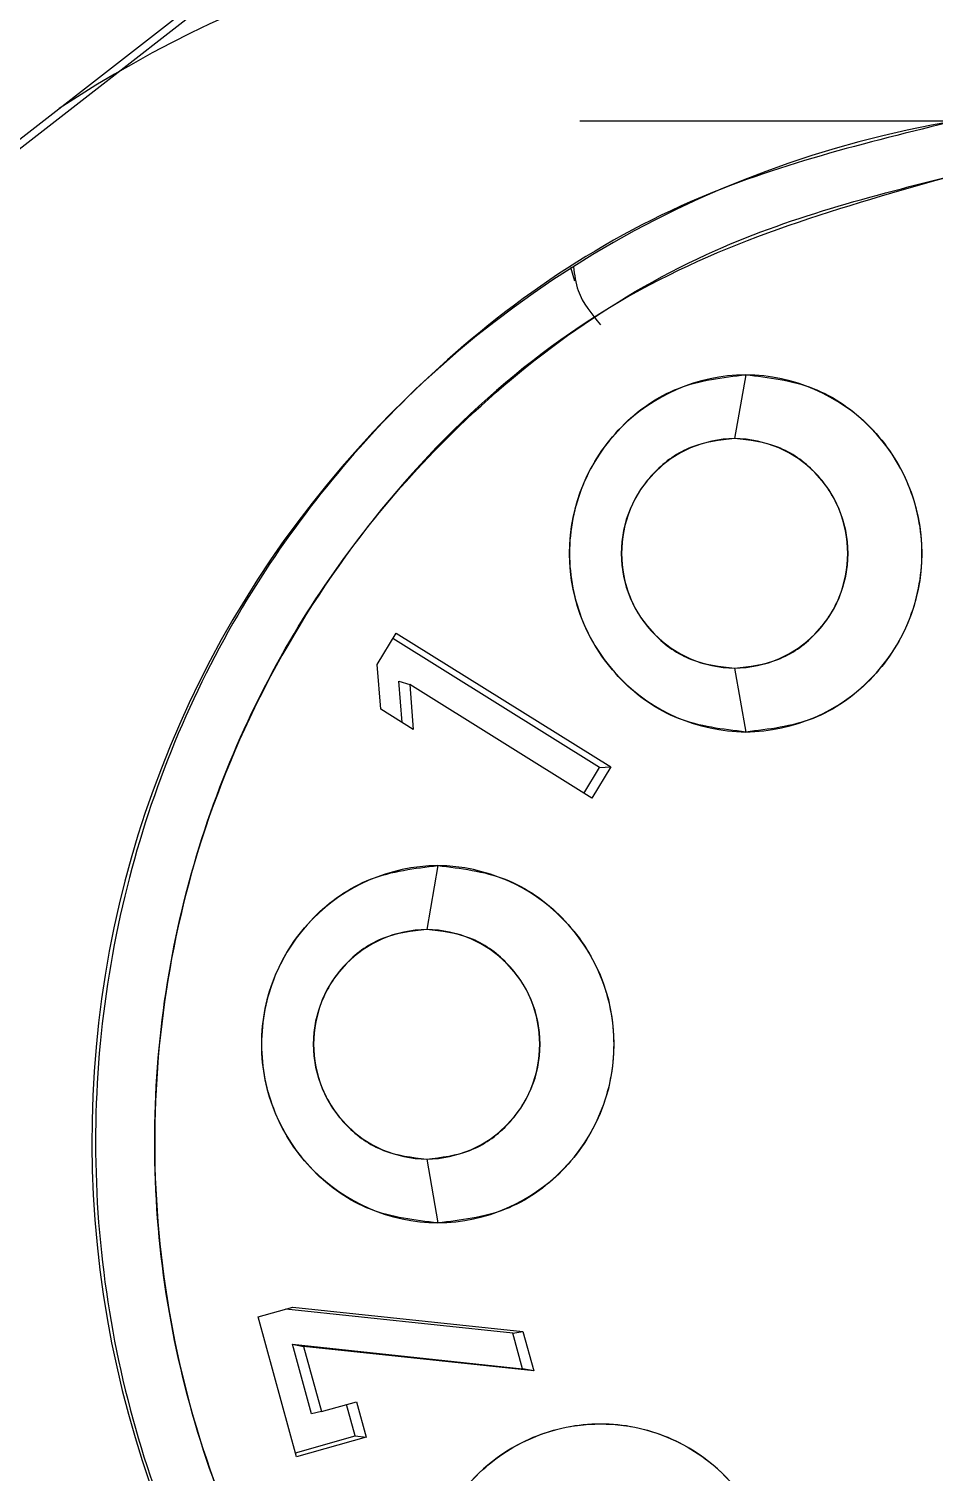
# Model space of a CAD drawing. Header units: millimetres. Extents: x 10 to 584, y 10 to 410.
# Drawn here: x 259.9506 to 260.1871, y 78.8404 to 79.2174 of the extents above; entities that cross this region are included whole.
import ezdxf

# ---------------------------------------------------------------- set-up
doc = ezdxf.new("R2010")
doc.units = ezdxf.units.MM

msp = doc.modelspace()

# ---------------------------------------------------------------- linework, layer by layer
at = {"color": 7, "linetype": 'Continuous', "lineweight": 25}
for p, q in [((260.0945325031055, 79.19341825034749), (260.1928602987699, 79.19341825034749)), ((260.0931933854195, 79.15150029049846), (260.0921582514219, 79.1550964373999)), ((260.1378750139646, 79.1270743070695), (260.1349802150501, 79.11040884839029)), ((260.0416194731169, 79.05142011827759), (260.0465726190977, 79.05959787554077)), ((260.0996545289132, 79.02445100333821), (260.045698417641, 79.05815146949423)), ((260.0465726190977, 79.05959787554077), (260.1026009851865, 79.02460200177165)), ((260.0425016218596, 79.03969389782878), (260.0416194731169, 79.05142011827759)), ((260.1349802150501, 79.05040683931641), (260.1378750139646, 79.03374138063721)), ((260.0472680066201, 79.04699745363524), (260.0501111481759, 79.04611927853557)), ((260.0481044584685, 79.03619709200196), (260.0472680066201, 79.04699745363524)), ((260.0501111481759, 79.04611927853557), (260.051019125598, 79.03437716351482)), ((260.0976458523843, 79.01642821815146), (260.0501111481759, 79.04611927853557)), ((260.051019125598, 79.03437716351482), (260.0425016218596, 79.03969389782878)), ((260.0955755843891, 79.01771965212158), (260.0996545289132, 79.02445100333821)), ((260.1026009851865, 79.02460200177165), (260.0976458523843, 79.01642821815146)), ((260.0996545289132, 79.02445100333821), (260.1026009851865, 79.02460200177165)), ((260.0574166908038, 78.99883292701375), (260.0545238787108, 78.98216746833455)), ((260.0545238787108, 78.92216545926065), (260.0574166908038, 78.90550000058147)), ((260.0104859803292, 78.88093096600504), (260.0195518467995, 78.88350588665935)), ((260.0205273761524, 78.8444052396867), (260.0104859803292, 78.88093096600504)), ((260.0770047638985, 78.87670300986898), (260.0177239710264, 78.8829853394283)), ((260.0195518467995, 78.88350588665935), (260.0796790256275, 78.87713613695435)), ((260.0770047638985, 78.87670300986898), (260.0796790256275, 78.87713613695435)), ((260.0796790256275, 78.87713613695435), (260.0825082594328, 78.86681658612224)), ((260.0244235330992, 78.85561488654746), (260.0194306506885, 78.87377840863199)), ((260.0194306506885, 78.87377840863199), (260.0223691596759, 78.87324196682901)), ((260.0194306506885, 78.87377840863199), (260.0795717372669, 78.86735302792522)), ((260.0223691596759, 78.87324196682901), (260.0270560715767, 78.85618709113729)), ((260.0825082594328, 78.86681658612224), (260.0223691596759, 78.87324196682901)), ((260.0795717372669, 78.86735302792522), (260.0770047638985, 78.87670300986898)), ((260.0825082594328, 78.86681658612224), (260.0795717372669, 78.86735302792522)), ((260.0270560715767, 78.85618709113729), (260.0361755822274, 78.85876201179158)), ((260.0361755822274, 78.85876201179158), (260.0387127532733, 78.84955508099529)), ((260.0270560715767, 78.85618709113729), (260.0244235330992, 78.85561488654746)), ((260.0358318621091, 78.84988091972005), (260.0335867538226, 78.85803086148233)), ((260.0202373002144, 78.8454622287207), (260.0358318621091, 78.84988091972005)), ((260.0387127532733, 78.84955508099529), (260.0205273761524, 78.8444052396867)), ((260.0358318621091, 78.84988091972005), (260.0387127532733, 78.84955508099529))]:
    msp.add_line(p, q, dxfattribs=at)
at = {"color": 7, "linetype": 'Continuous', "lineweight": 25, "flags": 128}
for points in [[(260.3778572215808, 79.24306097215943), (260.4523769353005, 79.18499810086223), (260.5095576578551, 79.10933199114136), (260.5455012454761, 79.02121248430542), (260.5577619209064, 78.92665170219075), (260.5455012454761, 78.8320909200761), (260.5095576578551, 78.74397141324016), (260.4523769353005, 78.6683013298763), (260.3778572215808, 78.6102424322221), (260.2910788192523, 78.57374054776164), (260.1979545090767, 78.56129112428955), (260.1048282120797, 78.57374054776164), (260.0180498097512, 78.6102424322221), (259.9435300960315, 78.6683013298763), (259.8863513602985, 78.74397141324016), (259.850405785856, 78.8320909200761), (259.8381451104256, 78.92665170219075), (259.850405785856, 79.02121248430542), (259.8863513602985, 79.10933199114136), (259.9435300960315, 79.18499810086223), (260.0180498097512, 79.24306097215943)], [(260.3768598371915, 79.24130859560302), (260.4509662920408, 79.18356758938762), (260.5078291231566, 79.10831871218018), (260.5435760154498, 79.0206879634314), (260.5557671521279, 78.92665170219075), (260.5435760154498, 78.83261146730713), (260.5078291231566, 78.74498469220134), (260.4509662920408, 78.6697358149939), (260.3768598371915, 78.61199480877848), (260.2905622456643, 78.57569955375325), (260.1979545090767, 78.56331768221192), (260.1053447856677, 78.57569955375325), (260.0190471941405, 78.61199480877848), (259.9449407392912, 78.6697358149939), (259.8880779081755, 78.74498469220134), (259.8523330027037, 78.83261146730713), (259.8401398792041, 78.92665170219075), (259.8523330027037, 79.0206879634314), (259.8880779081755, 79.10831871218018), (259.9449407392912, 79.18356758938762), (260.0190471941405, 79.24130859560302)]]:
    msp.add_lwpolyline(points, dxfattribs=at)
at = {"color": 7, "linetype": 'Continuous', "lineweight": 25}
for centre, radius, start, end in [((260.1256071232671, 78.92664971536927), 0.4666957696113955, 90.64039350661352, 269.3596064933873), ((260.1307245114995, 78.93547481079966), 0.3128217740603523, 58.22969210317714, 123.4160194548607), ((260.2372669472913, 78.92686069558466), 0.2702311611084904, 99.45822084130717, 269.2844368645867), ((260.1384510373505, 79.08040784385337), 0.04667001812776486, 90.70718950283135, 269.2928104971695), ((260.1372989905788, 79.08040784385337), 0.04667001812776416, 270.7071895027624, 89.29281049723842), ((260.1353521312384, 79.08040784385335), 0.03000330973204036, 90.71024743169599, 269.2897525683048), ((260.1346096441181, 79.08040784385335), 0.03000329308661287, 270.7076786605838, 89.29232133941696), ((260.0579927141898, 78.95216646379761), 0.04667001812775065, 90.70718950283157, 269.2928104971692), ((260.0568426851341, 78.95216646379761), 0.04666999326775507, 270.704712583311, 89.2952874166898), ((260.0548944496427, 78.95216646379761), 0.03000329308662708, 90.70767866058304, 269.2923213394181), ((260.0541519625223, 78.9521664637976), 0.03000330973205598, 270.7102474319139, 89.28975256808728), ((260.0999465916726, 78.80693981670227), 0.04596065705518017, 359.293999983573, 180.7060000164286)]:
    msp.add_arc(centre, radius, start, end, dxfattribs=at)
at = {"color": 59, "linetype": 'Continuous', "lineweight": 25}
msp.add_arc((260.125207801326, 78.93285618746555), 0.3572381275454959, 30.04462878085783, 84.04998265381379, dxfattribs=at)
msp.add_open_spline([(260.4110093250049, 79.12623586839966), (260.4037490538497, 79.1377344634625), (260.3832877289582, 79.17014048306554), (260.3227063328953, 79.22366412609684), (260.2330041111373, 79.27233697720489), (260.15809586107, 79.27856805336009), (260.1250222657296, 79.28131920681926)], degree=3, knots=[0, 0, 0, 0, 0.1193103679784733, 0.3362475243658093, 0.7069390785987065, 1, 1, 1, 1], dxfattribs=at)
at = {"color": 7, "linetype": 'Continuous', "lineweight": 25}
for points, knots in [([(260.1928602987699, 79.19341825034749), (260.1692014979542, 79.18766455520826), (260.1164553535872, 79.17483697206818), (260.0510406947717, 79.128119899431), (260.0009918057021, 79.06432922629496), (259.9713913813903, 78.99064537228087), (259.9643711976031, 78.9078704501294), (259.9824579198281, 78.82684530774642), (260.0217000947516, 78.7579593286328), (260.0805569386598, 78.7010194383306), (260.1534075388565, 78.66337294884745), (260.2090490586725, 78.65872558478254), (260.2338921362334, 78.65665060864421)], [0, 0, 0, 0, 0.09170984482729919, 0.2044626332845453, 0.2949666585319984, 0.3936636016898417, 0.4970293138464911, 0.6003946596412386, 0.6990888292772413, 0.78959366400815, 0.9060568269589012, 1, 1, 1, 1]), ([(260.1951749458087, 79.17991183784139), (260.1658554662698, 79.1717415130394), (260.1050612434365, 79.15480026597614), (260.0320685090291, 79.08818006491677), (259.9880178825518, 79.00084089740783), (259.9788229086898, 78.90529415769159), (260.0031718400524, 78.81253170548304), (260.0606027502907, 78.73361594362736), (260.1432737697543, 78.67990463116354), (260.2059719080656, 78.67321317994177), (260.2362087700936, 78.66998615450196)], [0, 0, 0, 0, 0.120567383832291, 0.24999763005375, 0.3794355335361614, 0.5000018328461923, 0.6205662202978494, 0.7499981652405419, 0.879433884514512, 1, 1, 1, 1]), ([(260.2362087700936, 78.66998615450196), (260.2125924866742, 78.67195889513094), (260.1596987594738, 78.67637727048724), (260.0904443159878, 78.71216205946), (260.0344922679474, 78.76629037116567), (259.9971903186661, 78.8317762613228), (259.9799941038582, 78.90879963590223), (259.9866686680611, 78.98748636945848), (260.0148084829731, 79.05752909873567), (260.0621272719659, 79.11783623511786), (260.1235892897565, 79.1619512376644), (260.1729771845782, 79.17434249425676), (260.1951749458087, 79.1799118378414)], [0, 0, 0, 0, 0.09419763110709331, 0.21097577947518, 0.3017258064036058, 0.4006905463444179, 0.504332602647824, 0.6079786749223721, 0.7069393752704514, 0.7976892133697576, 0.9090698934995151, 1, 1, 1, 1]), ([(260.0928814544452, 79.15530704047812), (260.093149459423, 79.15315880365554), (260.0938665007843, 79.14741124378436), (260.0976174710765, 79.1429398121256), (260.0999664598875, 79.14013964520426)], [0, 0, 0, 0, 0.3737650186713773, 1, 1, 1, 1]), ([(260.1378750139646, 79.03374138063721), (260.1318598357105, 79.03444277537177), (260.1198295780337, 79.03584555331675), (260.1045330861362, 79.04663923834504), (260.0943084732878, 79.06206260909076), (260.0907226004218, 79.08040784385334), (260.0943084732878, 79.09875307861597), (260.1045330861362, 79.11417644936165), (260.1198295780337, 79.12497013438995), (260.1318598357105, 79.12637291233493), (260.1378750139646, 79.1270743070695)], [0, 0, 0, 0, 0.1250020630052593, 0.2500020721821861, 0.3750081506592151, 0.5, 0.624991849340785, 0.7499979278178139, 0.8749979369947407, 1, 1, 1, 1]), ([(260.1378750139646, 79.1270743070695), (260.1438901278603, 79.12637287803886), (260.155920256821, 79.12497003150233), (260.1712173828208, 79.1141770946424), (260.1814383484794, 79.09875213626145), (260.1850290830282, 79.08040784385337), (260.1814383484794, 79.06206355144525), (260.1712173828208, 79.0466385930643), (260.155920256821, 79.03584565620437), (260.1438901278603, 79.03444280966785), (260.1378750139646, 79.03374138063721)], [0, 0, 0, 0, 0.1250033804817932, 0.2500047071136072, 0.3750039820941963, 0.5, 0.6249960179058038, 0.7499952928863929, 0.874996619518207, 1, 1, 1, 1]), ([(260.1349802150501, 79.1104088483903), (260.131113670744, 79.10995751245957), (260.123380148215, 79.10905478994769), (260.1135478564713, 79.10211511565925), (260.1069742935593, 79.09220104331739), (260.1046669039801, 79.08040763086443), (260.1069754124572, 79.06861438685654), (260.1135452729959, 79.0586964354812), (260.1233815872112, 79.05176174789756), (260.1311139073237, 79.05085848701032), (260.1349802150501, 79.05040683931641)], [0, 0, 0, 0, 0.1249936541073426, 0.2500013354262722, 0.3749988791364003, 0.4999941467232926, 0.6249894143101847, 0.7500222398327913, 0.8750063458926575, 1, 1, 1, 1]), ([(260.1349802150501, 79.05040683931641), (260.1388471746604, 79.05085840830787), (260.1465801646497, 79.0517614377787), (260.1564173865332, 79.0586958759534), (260.1629845871806, 79.06861503790698), (260.1652937770535, 79.08040763090256), (260.1629857061184, 79.0922003919987), (260.1564148031972, 79.10211567560144), (260.1465816037688, 79.10905510023257), (260.1388474112928, 79.10995759122478), (260.1349802150501, 79.11040884839029)], [0, 0, 0, 0, 0.1250119255844888, 0.2499938107713027, 0.3750128082953351, 0.500005854810843, 0.6249989013263509, 0.7499826143885485, 0.8749880744155112, 1, 1, 1, 1]), ([(260.0574166908038, 78.90550000058147), (260.0514015769082, 78.9062014296121), (260.0393714479475, 78.90760427614863), (260.0240743219477, 78.91839721300856), (260.0138533562891, 78.93382217138951), (260.0102626217403, 78.95216646379761), (260.0138533562891, 78.9705107562057), (260.0240743219477, 78.98593571458665), (260.0393714479475, 78.99672865144659), (260.0514015769082, 78.99813149798314), (260.0574166908038, 78.99883292701375)], [0, 0, 0, 0, 0.1250033804817932, 0.2500047071136072, 0.3750039820941963, 0.5, 0.6249960179058038, 0.7499952928863929, 0.874996619518207, 1, 1, 1, 1]), ([(260.0574166908038, 78.99883292701375), (260.0634317210137, 78.99813137286668), (260.0754622200216, 78.99672821341844), (260.0907609342026, 78.98593644380956), (260.1009819572493, 78.97051068875533), (260.1045727741339, 78.9521664637976), (260.1009819572493, 78.93382223883987), (260.0907609342026, 78.91839648378568), (260.0754622200216, 78.90760471417674), (260.0634317210137, 78.90620155472853), (260.0574166908038, 78.90550000058147)], [0, 0, 0, 0, 0.1250005883390758, 0.2500102911428847, 0.3750067740724591, 0.5, 0.6249932259275409, 0.7499897088571152, 0.8749994116609241, 1, 1, 1, 1]), ([(260.0545238787108, 78.98216746833455), (260.0506566824679, 78.98171621116903), (260.042922489992, 78.98081372017684), (260.0330892905636, 78.97387429554568), (260.0265183876423, 78.96395901194295), (260.0242103167073, 78.95216625084682), (260.0265195065802, 78.94037365785125), (260.0330867072275, 78.93045449589765), (260.0429239291112, 78.92352005772295), (260.0506569191004, 78.92261702825213), (260.0545238787108, 78.92216545926065)], [0, 0, 0, 0, 0.1250119255844888, 0.2500173856114515, 0.3750010986736491, 0.499994145189157, 0.624987191704665, 0.7500061892286973, 0.8749880744155112, 1, 1, 1, 1]), ([(260.0545238787108, 78.92216545926067), (260.0583901864372, 78.92261710695459), (260.0661225065496, 78.92352036784182), (260.0759588207649, 78.93045505542544), (260.0825286813036, 78.94037300680078), (260.0848371897807, 78.95216625080869), (260.0825298002015, 78.96395966326165), (260.0759562372895, 78.97387373560349), (260.0661239455458, 78.98081340989194), (260.0583904230169, 78.98171613240383), (260.0545238787108, 78.98216746833455)], [0, 0, 0, 0, 0.1249936541073426, 0.2499777601672088, 0.3750105856898153, 0.5000058532767074, 0.6250011208635997, 0.7499986645737279, 0.8750063458926575, 1, 1, 1, 1]), ([(260.0539894237293, 78.80637350267699), (260.0546805003058, 78.81248099078118), (260.0560626751047, 78.82469615828717), (260.066689677693, 78.84022948456112), (260.0818799801223, 78.85061026371234), (260.0999465267399, 78.854254931121), (260.1180137127296, 78.8506097176737), (260.1332050994346, 78.84023030310058), (260.143832941133, 78.82469624135076), (260.1452134976074, 78.81248098650715), (260.1459037596159, 78.80637350267699)], [0, 0, 0, 0, 0.1249948892739582, 0.2499936936151742, 0.3749938915672084, 0.4999961433506768, 0.6249972337189392, 0.7500095846903403, 0.8750077310096745, 1, 1, 1, 1])]:
    msp.add_open_spline(points, degree=3, knots=knots, dxfattribs=at)

doc.saveas('drawing.dxf')
